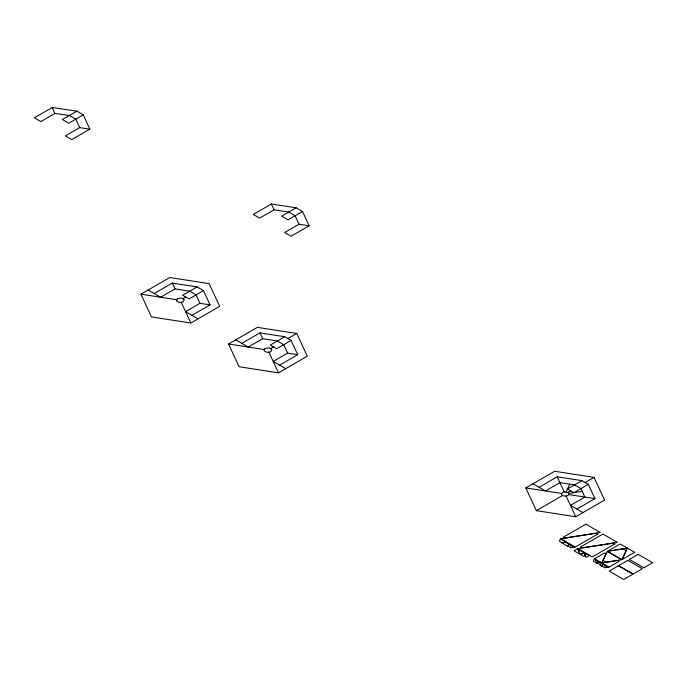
<?xml version="1.0" encoding="UTF-8"?>
<svg xmlns="http://www.w3.org/2000/svg" width="687" height="687" viewBox="0 0 687 687"><rect width="100%" height="100%" fill="white"/><g stroke="black" fill="none" stroke-linecap="round" stroke-linejoin="round"><path stroke-width="1.03" d="M566.088 492.047L569.746 484.163M536.349 510.647L562.679 495.447A2.791 1.614 0 0 0 566.088 495.98A2.791 1.614 0 0 0 568.596 494.537L568.312 492.931L567.041 492.193L564.259 492.038A2.791 1.614 0 0 0 561.76 493.481L525.795 487.916L536.349 510.647L575.732 516.744L604.56 500.102L594.006 477.362L554.624 471.273L525.795 487.916M600.155 561.949L596.213 562.782L593.328 561.116L594.384 558.617M600.155 562.172L595.509 560.772L595.981 559.536M602.722 563.804L601.666 566.294L600.069 565.375L600.541 564.139M601.743 562.902L606.106 553.507L604.534 552.975L594.538 558.746L609.034 567.11L619.03 561.339L618.094 560.429L601.829 562.954M608.819 566.947L604.878 567.78L601.984 566.114L603.04 563.615M608.819 567.17L604.174 565.779L604.646 564.542M627.429 548.166L622.147 559.536L634.633 552.331L620.138 543.958L607.652 551.172L627.351 548.123M52.16 107.533L34.35 117.82L40.868 121.582L54.908 113.475L69.413 115.459L75.785 119.143L79.735 127.593L89.834 129.156L83.282 114.815L76.91 111.139L52.16 107.533L54.908 113.475M76.91 111.139L62.38 119.521L68.752 123.205L83.282 114.815M79.735 127.593L65.325 135.914L71.731 139.607L89.834 129.156M271.374 203.979L253.263 214.43L259.669 218.123L274.079 209.81L288.738 212.077L295.109 215.752L299.043 224.22L309.133 225.783L302.503 211.484L296.131 207.809L271.374 203.979L274.079 209.81M140.912 294.182L169.741 277.539L209.123 283.628L219.677 306.368L190.849 323.01L151.466 316.922L140.912 294.182L176.877 299.747M296.131 207.809L281.687 216.147L288.059 219.823L302.503 211.484M154.214 293.538L172.325 283.078L197.083 286.908L203.455 290.592L210.085 304.882L191.982 315.333M210.085 304.882L199.986 303.319L196.061 294.86L189.689 291.176L175.03 288.909L160.621 297.231L148.126 290.017M299.043 224.22L284.633 232.541L291.03 236.234L309.133 225.783M197.083 286.908L182.639 295.247L189.011 298.931L203.455 290.592M182.794 298.828L185.816 297.085M199.986 303.319L185.576 311.64L198.062 318.845M228.565 343.998L257.393 327.356L296.767 333.444L307.321 356.184L278.493 372.826L239.11 366.738L228.565 343.998L264.529 349.563M241.858 343.345L259.961 332.894L284.719 336.724L291.09 340.4L297.72 354.698L279.618 365.149M297.72 354.698L287.63 353.135L283.697 344.668L277.325 340.992L262.666 338.725L248.256 347.047L235.77 339.833M284.719 336.724L270.274 345.063L276.646 348.747L291.09 340.4M270.438 348.644L273.46 346.909M287.905 338.562L296.767 333.444M287.63 353.135L273.22 361.456L285.706 368.661M539.089 487.263L557.2 476.812L581.958 480.642L588.33 484.318L594.959 498.616L576.857 509.067M581.958 480.642L567.505 488.981L573.877 492.665L588.33 484.318M567.677 492.562L570.691 490.819M585.144 482.48L594.006 477.362M568.57 493.481L582.224 491.368M595.895 562.747L599.837 562.352L602.722 564.018M595.895 562.962L600.541 564.362M568.596 494.537L594.959 498.616M533.009 483.751L545.495 490.965L559.905 482.643L574.564 484.91L580.936 488.586L584.86 497.053L570.45 505.374L582.937 512.579M594.384 558.84L595.981 559.759M603.04 563.838L604.646 564.757M557.2 476.812L564.259 492.038M566.088 495.98L575.732 516.744M259.961 332.894L262.666 338.725M268.857 352.062L278.493 372.826M181.213 302.246L190.849 323.01M172.325 283.078L175.03 288.909M562.679 495.447A2.791 1.614 0 0 1 561.76 493.481M265.053 348.421L263.997 350.705L266.882 352.371L270.833 351.761L271.889 349.477L268.995 347.811L265.053 348.421M560.437 538.866L559.381 541.141L562.267 542.807L566.208 542.198L560.437 538.866M568.784 544.044L567.728 546.32L561.949 542.988L565.89 542.378L568.784 544.044M569.102 543.864L568.046 546.139L570.931 547.805L574.873 547.196L570.227 545.804L570.699 544.782L569.102 543.864M607.308 551.421L602.946 560.815A2.791 1.614 0 0 1 605.445 562.258L621.718 559.742L607.308 551.421M626.235 550.261L621.872 559.656L607.463 551.335L623.736 548.819A2.791 1.614 0 0 0 626.235 550.261M177.409 298.605L176.353 300.88L179.238 302.555L183.18 301.945L184.245 299.661L181.351 297.995L177.409 298.605M585.874 524.172L563.392 537.157L564.328 538.058L600.292 532.494L585.874 524.172M597.707 534.082L575.225 547.058L560.807 538.737L596.771 533.172L597.707 534.082M577.509 548.75L573.989 550.785L580.094 554.306L577.509 548.75M602.971 534.048L580.489 547.024L581.425 547.934L617.39 542.369L602.971 534.048M583.941 552.46L580.412 554.495L577.827 548.93L583.941 552.46M583.761 552.743L580.575 554.589L583.589 556.324L585.178 555.809L583.761 552.743M586.312 553.808L584.723 554.323L586.148 557.389L589.326 555.551L586.312 553.808M614.805 543.949L592.323 556.934L577.904 548.612L613.869 543.048L614.805 543.949M618.403 565.762L609.171 571.095L623.659 579.467L632.899 574.134L618.403 565.762M627.806 560.334L618.566 565.667L633.062 574.04L642.293 568.707L627.806 560.334M638.154 554.357L629.395 559.416L643.891 567.788L652.65 562.73L638.154 554.357"/></g></svg>
